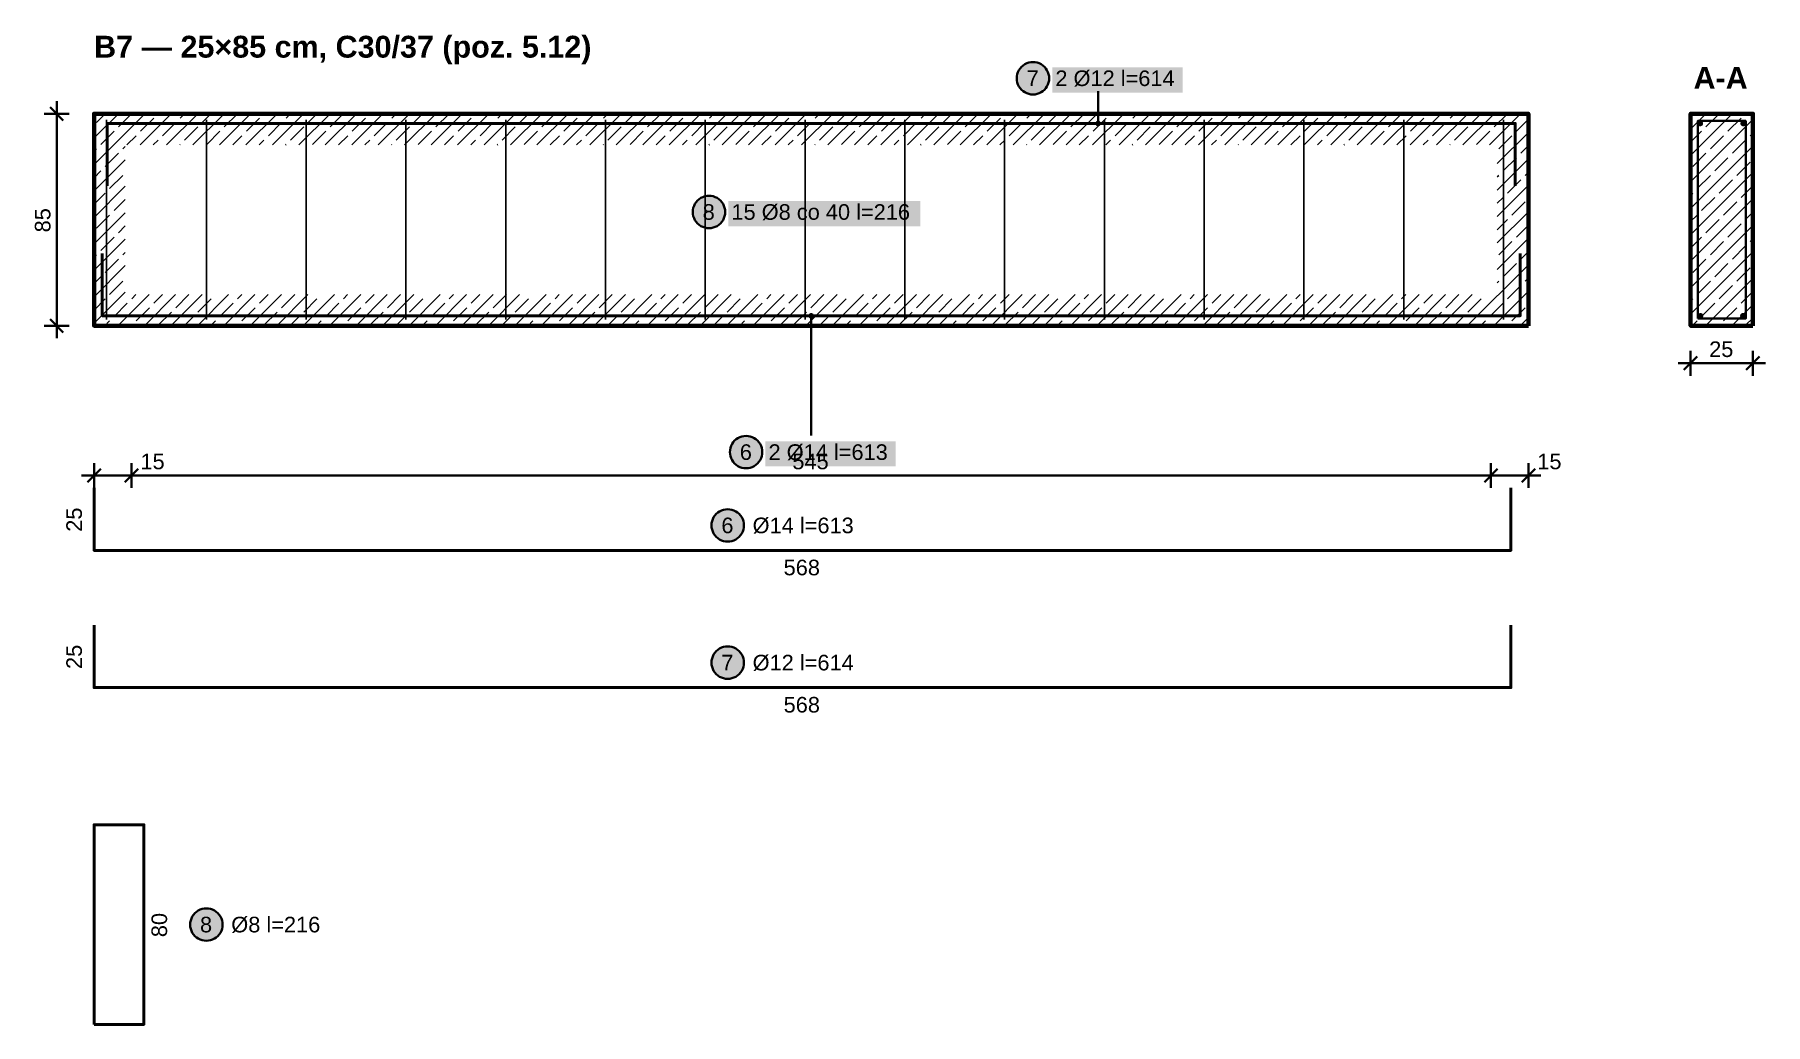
# Model space of a CAD drawing. Header units: metres. Extents: x 0.1 to 16.6, y -16.3 to -0.1.
# Drawn here: x 0.06 to 7, y -8.45 to -4.48 of the extents above; entities that cross this region are included whole.
import ezdxf

# ---------------------------------------------------------------- set-up
doc = ezdxf.new("R2010")
doc.units = ezdxf.units.M
for name, color, linetype, lineweight in [('A-KRESKOWANIE', 8, 'Continuous', 18), ('A-MASKA', 7, 'Continuous', 18), ('A-OPISY', 2, 'Continuous', 25), ('K-KONSTR', 7, 'Continuous', 50), ('K-WYMIARY', 1, 'Continuous', 25), ('K-ZBROJENIE', 1, 'Continuous', 100), ('K-ZBROJENIE-OPIS', 2, 'Continuous', 25)]:
    doc.layers.add(name, color=color, linetype=linetype, lineweight=lineweight)
doc.styles.add('PL_ARIAL', font='arial.ttf')
doc.styles.add('PL_ARIAL_B', font='arialbd.ttf')

msp = doc.modelspace()

# ---------------------------------------------------------------- hatches: boundary and pattern name
at = {"layer": 'A-MASKA', "true_color": 0xffffff}
for points in [[(4.1412, -4.7153), (4.6638, -4.7153), (4.6638, -4.614), (4.1412, -4.614)], [(2.8425, -5.2512), (3.6125, -5.2512), (3.6125, -5.15), (2.8425, -5.15)], [(2.9912, -6.2137), (3.5138, -6.2137), (3.5138, -6.1125), (2.9912, -6.1125)]]:
    msp.add_hatch(color=7, dxfattribs=at).paths.add_polyline_path(points)
at = {"layer": 'K-ZBROJENIE', "true_color": 0x000000}
for points in [[(6.7503, -4.839), (6.7502, -4.8401), (6.75, -4.8412), (6.7498, -4.8423), (6.7494, -4.8433), (6.7489, -4.8443), (6.7484, -4.8453), (6.7477, -4.8461), (6.747, -4.847), (6.7461, -4.8477), (6.7453, -4.8484), (6.7443, -4.8489), (6.7433, -4.8494), (6.7423, -4.8498), (6.7412, -4.85), (6.7401, -4.8502), (6.739, -4.8503), (6.7379, -4.8502), (6.7368, -4.85), (6.7357, -4.8498), (6.7347, -4.8494), (6.7337, -4.8489), (6.7327, -4.8484), (6.7319, -4.8477), (6.731, -4.847), (6.7303, -4.8461), (6.7296, -4.8453), (6.7291, -4.8443), (6.7286, -4.8433), (6.7282, -4.8423), (6.728, -4.8412), (6.7278, -4.8401), (6.7277, -4.839), (6.7278, -4.8379), (6.728, -4.8368), (6.7282, -4.8357), (6.7286, -4.8347), (6.7291, -4.8337), (6.7296, -4.8327), (6.7303, -4.8319), (6.731, -4.831), (6.7319, -4.8303), (6.7327, -4.8296), (6.7337, -4.8291), (6.7347, -4.8286), (6.7357, -4.8282), (6.7368, -4.828), (6.7379, -4.8278), (6.739, -4.8277), (6.7401, -4.8278), (6.7412, -4.828), (6.7423, -4.8282), (6.7433, -4.8286), (6.7443, -4.8291), (6.7453, -4.8296), (6.7461, -4.8303), (6.747, -4.831), (6.7477, -4.8319), (6.7484, -4.8327), (6.7489, -4.8337), (6.7494, -4.8347), (6.7498, -4.8357), (6.75, -4.8368), (6.7502, -4.8379)], [(6.9222, -4.839), (6.9222, -4.8401), (6.922, -4.8412), (6.9218, -4.8423), (6.9214, -4.8433), (6.9209, -4.8443), (6.9204, -4.8453), (6.9197, -4.8461), (6.919, -4.847), (6.9181, -4.8477), (6.9173, -4.8484), (6.9163, -4.8489), (6.9153, -4.8494), (6.9143, -4.8498), (6.9132, -4.85), (6.9121, -4.8502), (6.911, -4.8503), (6.9099, -4.8502), (6.9088, -4.85), (6.9077, -4.8498), (6.9067, -4.8494), (6.9057, -4.8489), (6.9047, -4.8484), (6.9039, -4.8477), (6.903, -4.847), (6.9023, -4.8461), (6.9016, -4.8453), (6.9011, -4.8443), (6.9006, -4.8433), (6.9002, -4.8423), (6.9, -4.8412), (6.8998, -4.8401), (6.8997, -4.839), (6.8998, -4.8379), (6.9, -4.8368), (6.9002, -4.8357), (6.9006, -4.8347), (6.9011, -4.8337), (6.9016, -4.8327), (6.9023, -4.8319), (6.903, -4.831), (6.9039, -4.8303), (6.9047, -4.8296), (6.9057, -4.8291), (6.9067, -4.8286), (6.9077, -4.8282), (6.9088, -4.828), (6.9099, -4.8278), (6.911, -4.8277), (6.9121, -4.8278), (6.9132, -4.828), (6.9143, -4.8282), (6.9153, -4.8286), (6.9163, -4.8291), (6.9173, -4.8296), (6.9181, -4.8303), (6.919, -4.831), (6.9197, -4.8319), (6.9204, -4.8327), (6.9209, -4.8337), (6.9214, -4.8347), (6.9218, -4.8357), (6.922, -4.8368), (6.9222, -4.8379)], [(6.7512, -5.61), (6.7512, -5.6111), (6.751, -5.6122), (6.7508, -5.6133), (6.7504, -5.6143), (6.7499, -5.6153), (6.7494, -5.6163), (6.7487, -5.6171), (6.748, -5.618), (6.7471, -5.6187), (6.7463, -5.6194), (6.7453, -5.6199), (6.7443, -5.6204), (6.7433, -5.6208), (6.7422, -5.621), (6.7411, -5.6212), (6.74, -5.6212), (6.7389, -5.6212), (6.7378, -5.621), (6.7367, -5.6208), (6.7357, -5.6204), (6.7347, -5.6199), (6.7337, -5.6194), (6.7329, -5.6187), (6.732, -5.618), (6.7313, -5.6171), (6.7306, -5.6163), (6.7301, -5.6153), (6.7296, -5.6143), (6.7292, -5.6133), (6.729, -5.6122), (6.7288, -5.6111), (6.7287, -5.61), (6.7288, -5.6089), (6.729, -5.6078), (6.7292, -5.6067), (6.7296, -5.6057), (6.7301, -5.6047), (6.7306, -5.6037), (6.7313, -5.6029), (6.732, -5.602), (6.7329, -5.6013), (6.7337, -5.6006), (6.7347, -5.6001), (6.7357, -5.5996), (6.7367, -5.5992), (6.7378, -5.599), (6.7389, -5.5988), (6.74, -5.5987), (6.7411, -5.5988), (6.7422, -5.599), (6.7433, -5.5992), (6.7443, -5.5996), (6.7453, -5.6001), (6.7463, -5.6006), (6.7471, -5.6013), (6.748, -5.602), (6.7487, -5.6029), (6.7494, -5.6037), (6.7499, -5.6047), (6.7504, -5.6057), (6.7508, -5.6067), (6.751, -5.6078), (6.7512, -5.6089)], [(6.9212, -5.61), (6.9212, -5.6111), (6.921, -5.6122), (6.9208, -5.6133), (6.9204, -5.6143), (6.9199, -5.6153), (6.9194, -5.6163), (6.9187, -5.6171), (6.918, -5.618), (6.9171, -5.6187), (6.9163, -5.6194), (6.9153, -5.6199), (6.9143, -5.6204), (6.9133, -5.6208), (6.9122, -5.621), (6.9111, -5.6212), (6.91, -5.6212), (6.9089, -5.6212), (6.9078, -5.621), (6.9067, -5.6208), (6.9057, -5.6204), (6.9047, -5.6199), (6.9037, -5.6194), (6.9029, -5.6187), (6.902, -5.618), (6.9013, -5.6171), (6.9006, -5.6163), (6.9001, -5.6153), (6.8996, -5.6143), (6.8992, -5.6133), (6.899, -5.6122), (6.8988, -5.6111), (6.8987, -5.61), (6.8988, -5.6089), (6.899, -5.6078), (6.8992, -5.6067), (6.8996, -5.6057), (6.9001, -5.6047), (6.9006, -5.6037), (6.9013, -5.6029), (6.902, -5.602), (6.9029, -5.6013), (6.9037, -5.6006), (6.9047, -5.6001), (6.9057, -5.5996), (6.9067, -5.5992), (6.9078, -5.599), (6.9089, -5.5988), (6.91, -5.5987), (6.9111, -5.5988), (6.9122, -5.599), (6.9133, -5.5992), (6.9143, -5.5996), (6.9153, -5.6001), (6.9163, -5.6006), (6.9171, -5.6013), (6.918, -5.602), (6.9187, -5.6029), (6.9194, -5.6037), (6.9199, -5.6047), (6.9204, -5.6057), (6.9208, -5.6067), (6.921, -5.6078), (6.9212, -5.6089)]]:
    msp.add_hatch(color=7, dxfattribs=at).paths.add_polyline_path(points)
at = {"layer": 'K-ZBROJENIE-OPIS', "true_color": 0xffffff}
for points in [[(4.1287, -4.6578), (4.1282, -4.6493), (4.1265, -4.6409), (4.1238, -4.6329), (4.12, -4.6253), (4.1153, -4.6182), (4.1097, -4.6118), (4.1033, -4.6062), (4.0962, -4.6015), (4.0886, -4.5977), (4.0806, -4.595), (4.0722, -4.5933), (4.0637, -4.5927), (4.0553, -4.5933), (4.0469, -4.595), (4.0389, -4.5977), (4.0312, -4.6015), (4.0242, -4.6062), (4.0178, -4.6118), (4.0122, -4.6182), (4.0075, -4.6253), (4.0037, -4.6329), (4.001, -4.6409), (3.9993, -4.6493), (3.9987, -4.6578), (3.9993, -4.6662), (4.001, -4.6746), (4.0037, -4.6826), (4.0075, -4.6902), (4.0122, -4.6973), (4.0178, -4.7037), (4.0242, -4.7093), (4.0312, -4.714), (4.0389, -4.7178), (4.0469, -4.7205), (4.0553, -4.7222), (4.0637, -4.7228), (4.0722, -4.7222), (4.0806, -4.7205), (4.0886, -4.7178), (4.0962, -4.714), (4.1033, -4.7093), (4.1097, -4.7037), (4.1153, -4.6973), (4.12, -4.6902), (4.1238, -4.6826), (4.1265, -4.6746), (4.1282, -4.6662)], [(2.83, -5.1937), (2.8295, -5.1853), (2.8278, -5.1769), (2.8251, -5.1689), (2.8213, -5.1612), (2.8166, -5.1542), (2.811, -5.1478), (2.8046, -5.1422), (2.7975, -5.1375), (2.7899, -5.1337), (2.7818, -5.131), (2.7735, -5.1293), (2.765, -5.1287), (2.7565, -5.1293), (2.7482, -5.131), (2.7401, -5.1337), (2.7325, -5.1375), (2.7255, -5.1422), (2.7191, -5.1478), (2.7135, -5.1542), (2.7087, -5.1612), (2.705, -5.1689), (2.7022, -5.1769), (2.7006, -5.1853), (2.7, -5.1937), (2.7006, -5.2022), (2.7022, -5.2106), (2.705, -5.2186), (2.7087, -5.2262), (2.7135, -5.2333), (2.7191, -5.2397), (2.7255, -5.2453), (2.7325, -5.25), (2.7401, -5.2538), (2.7482, -5.2565), (2.7565, -5.2582), (2.765, -5.2588), (2.7735, -5.2582), (2.7818, -5.2565), (2.7899, -5.2538), (2.7975, -5.25), (2.8046, -5.2453), (2.811, -5.2397), (2.8166, -5.2333), (2.8213, -5.2262), (2.8251, -5.2186), (2.8278, -5.2106), (2.8295, -5.2022)], [(2.9787, -6.1562), (2.9782, -6.1478), (2.9765, -6.1394), (2.9738, -6.1314), (2.97, -6.1237), (2.9653, -6.1167), (2.9597, -6.1103), (2.9533, -6.1047), (2.9462, -6.1), (2.9386, -6.0962), (2.9306, -6.0935), (2.9222, -6.0918), (2.9137, -6.0912), (2.9053, -6.0918), (2.8969, -6.0935), (2.8889, -6.0962), (2.8812, -6.1), (2.8742, -6.1047), (2.8678, -6.1103), (2.8622, -6.1167), (2.8575, -6.1237), (2.8537, -6.1314), (2.851, -6.1394), (2.8493, -6.1478), (2.8487, -6.1562), (2.8493, -6.1647), (2.851, -6.1731), (2.8537, -6.1811), (2.8575, -6.1887), (2.8622, -6.1958), (2.8678, -6.2022), (2.8742, -6.2078), (2.8812, -6.2125), (2.8889, -6.2163), (2.8969, -6.219), (2.9053, -6.2207), (2.9137, -6.2212), (2.9222, -6.2207), (2.9306, -6.219), (2.9386, -6.2163), (2.9462, -6.2125), (2.9533, -6.2078), (2.9597, -6.2022), (2.9653, -6.1958), (2.97, -6.1887), (2.9738, -6.1811), (2.9765, -6.1731), (2.9782, -6.1647)], [(2.905, -6.45), (2.9044, -6.4415), (2.9028, -6.4332), (2.9001, -6.4251), (2.8963, -6.4175), (2.8916, -6.4104), (2.886, -6.404), (2.8796, -6.3984), (2.8725, -6.3937), (2.8649, -6.3899), (2.8568, -6.3872), (2.8485, -6.3856), (2.84, -6.385), (2.8315, -6.3856), (2.8232, -6.3872), (2.8151, -6.3899), (2.8075, -6.3937), (2.8004, -6.3984), (2.794, -6.404), (2.7884, -6.4104), (2.7837, -6.4175), (2.7799, -6.4251), (2.7772, -6.4332), (2.7756, -6.4415), (2.775, -6.45), (2.7756, -6.4585), (2.7772, -6.4668), (2.7799, -6.4749), (2.7837, -6.4825), (2.7884, -6.4896), (2.794, -6.496), (2.8004, -6.5016), (2.8075, -6.5063), (2.8151, -6.5101), (2.8232, -6.5128), (2.8315, -6.5144), (2.84, -6.515), (2.8485, -6.5144), (2.8568, -6.5128), (2.8649, -6.5101), (2.8725, -6.5063), (2.8796, -6.5016), (2.886, -6.496), (2.8916, -6.4896), (2.8963, -6.4825), (2.9001, -6.4749), (2.9028, -6.4668), (2.9044, -6.4585)], [(2.905, -7), (2.9044, -6.9915), (2.9028, -6.9832), (2.9001, -6.9751), (2.8963, -6.9675), (2.8916, -6.9604), (2.886, -6.954), (2.8796, -6.9484), (2.8725, -6.9437), (2.8649, -6.9399), (2.8568, -6.9372), (2.8485, -6.9356), (2.84, -6.935), (2.8315, -6.9356), (2.8232, -6.9372), (2.8151, -6.9399), (2.8075, -6.9437), (2.8004, -6.9484), (2.794, -6.954), (2.7884, -6.9604), (2.7837, -6.9675), (2.7799, -6.9751), (2.7772, -6.9832), (2.7756, -6.9915), (2.775, -7), (2.7756, -7.0085), (2.7772, -7.0168), (2.7799, -7.0249), (2.7837, -7.0325), (2.7884, -7.0396), (2.794, -7.046), (2.8004, -7.0516), (2.8075, -7.0563), (2.8151, -7.0601), (2.8232, -7.0628), (2.8315, -7.0644), (2.84, -7.065), (2.8485, -7.0644), (2.8568, -7.0628), (2.8649, -7.0601), (2.8725, -7.0563), (2.8796, -7.0516), (2.886, -7.046), (2.8916, -7.0396), (2.8963, -7.0325), (2.9001, -7.0249), (2.9028, -7.0168), (2.9044, -7.0085)], [(0.815, -8.05), (0.8144, -8.0415), (0.8128, -8.0332), (0.8101, -8.0251), (0.8063, -8.0175), (0.8016, -8.0104), (0.796, -8.004), (0.7896, -7.9984), (0.7825, -7.9937), (0.7749, -7.9899), (0.7668, -7.9872), (0.7585, -7.9856), (0.75, -7.985), (0.7415, -7.9856), (0.7332, -7.9872), (0.7251, -7.9899), (0.7175, -7.9937), (0.7104, -7.9984), (0.704, -8.004), (0.6984, -8.0104), (0.6937, -8.0175), (0.6899, -8.0251), (0.6872, -8.0332), (0.6856, -8.0415), (0.685, -8.05), (0.6856, -8.0585), (0.6872, -8.0668), (0.6899, -8.0749), (0.6937, -8.0825), (0.6984, -8.0896), (0.704, -8.096), (0.7104, -8.1016), (0.7175, -8.1063), (0.7251, -8.1101), (0.7332, -8.1128), (0.7415, -8.1144), (0.75, -8.115), (0.7585, -8.1144), (0.7668, -8.1128), (0.7749, -8.1101), (0.7825, -8.1063), (0.7896, -8.1016), (0.796, -8.096), (0.8016, -8.0896), (0.8063, -8.0825), (0.8101, -8.0749), (0.8128, -8.0668), (0.8144, -8.0585)]]:
    msp.add_hatch(color=7, dxfattribs=at).paths.add_polyline_path(points)
at = {"layer": 'K-ZBROJENIE-OPIS', "true_color": 0x000000}
for points in [[(4.3362, -4.839), (4.3359, -4.8361), (4.3347, -4.8334), (4.333, -4.831), (4.3306, -4.8293), (4.3279, -4.8281), (4.325, -4.8277), (4.3221, -4.8281), (4.3194, -4.8293), (4.317, -4.831), (4.3153, -4.8334), (4.3141, -4.8361), (4.3137, -4.839), (4.3141, -4.8419), (4.3153, -4.8446), (4.317, -4.847), (4.3194, -4.8487), (4.3221, -4.8499), (4.325, -4.8503), (4.3279, -4.8499), (4.3306, -4.8487), (4.333, -4.847), (4.3347, -4.8446), (4.3359, -4.8419)], [(3.1862, -5.61), (3.1859, -5.6071), (3.1847, -5.6044), (3.183, -5.602), (3.1806, -5.6003), (3.1779, -5.5991), (3.175, -5.5987), (3.1721, -5.5991), (3.1694, -5.6003), (3.167, -5.602), (3.1653, -5.6044), (3.1641, -5.6071), (3.1637, -5.61), (3.1641, -5.6129), (3.1653, -5.6156), (3.167, -5.618), (3.1694, -5.6197), (3.1721, -5.6209), (3.175, -5.6212), (3.1779, -5.6209), (3.1806, -5.6197), (3.183, -5.618), (3.1847, -5.6156), (3.1859, -5.6129)]]:
    msp.add_hatch(color=7, dxfattribs=at).paths.add_polyline_path(points)

# ---------------------------------------------------------------- linework, layer by layer
at = {"layer": 'A-KRESKOWANIE', "lineweight": 25, "ltscale": 0.025}
for points in [[(0.3, -5.0033), (0.5033, -4.8)], [(0.3, -4.8972), (0.3972, -4.8)], [(0.3094, -4.8348), (0.3442, -4.8)], [(0.3977, -4.8525), (0.4503, -4.8)], [(0.4844, -4.925), (0.6094, -4.8)], [(0.4861, -4.8702), (0.5392, -4.8172)], [(0.5745, -4.8879), (0.6276, -4.8348)], [(0.5904, -4.925), (0.7154, -4.8)], [(0.6452, -4.8172), (0.6624, -4.8)], [(0.6629, -4.9056), (0.7159, -4.8525)], [(0.6965, -4.925), (0.8215, -4.8)], [(0.7336, -4.8348), (0.7685, -4.8)], [(0.8026, -4.925), (0.9276, -4.8)], [(0.822, -4.8525), (0.8745, -4.8)], [(0.9086, -4.925), (1.0336, -4.8)], [(0.9104, -4.8702), (0.9634, -4.8172)], [(0.9988, -4.8879), (1.0518, -4.8348)], [(1.0147, -4.925), (1.1397, -4.8)], [(1.0695, -4.8172), (1.0867, -4.8)], [(1.0872, -4.9056), (1.1402, -4.8525)], [(1.1208, -4.925), (1.2458, -4.8)], [(1.1579, -4.8348), (1.1927, -4.8)], [(1.2268, -4.925), (1.3518, -4.8)], [(1.2463, -4.8525), (1.2988, -4.8)], [(1.3329, -4.925), (1.4579, -4.8)], [(1.3347, -4.8702), (1.3877, -4.8172)], [(1.4231, -4.8879), (1.4761, -4.8348)], [(1.439, -4.925), (1.564, -4.8)], [(1.4938, -4.8172), (1.5109, -4.8)], [(1.5114, -4.9056), (1.5645, -4.8525)], [(1.545, -4.925), (1.67, -4.8)], [(1.5822, -4.8348), (1.617, -4.8)], [(1.6511, -4.925), (1.7761, -4.8)], [(1.6705, -4.8525), (1.7231, -4.8)], [(1.7572, -4.925), (1.8822, -4.8)], [(1.7589, -4.8702), (1.812, -4.8172)], [(1.8473, -4.8879), (1.9003, -4.8348)], [(1.8632, -4.925), (1.9882, -4.8)], [(1.918, -4.8172), (1.9352, -4.8)], [(1.9357, -4.9056), (1.9887, -4.8525)], [(1.9693, -4.925), (2.0943, -4.8)], [(2.0064, -4.8348), (2.0413, -4.8)], [(2.0754, -4.925), (2.2004, -4.8)], [(2.0948, -4.8525), (2.1473, -4.8)], [(2.1814, -4.925), (2.3064, -4.8)], [(2.1832, -4.8702), (2.2362, -4.8172)], [(2.2716, -4.8879), (2.3246, -4.8348)], [(2.2875, -4.925), (2.4125, -4.8)], [(2.3423, -4.8172), (2.3595, -4.8)], [(2.36, -4.9056), (2.413, -4.8525)], [(2.3936, -4.925), (2.5186, -4.8)], [(2.4307, -4.8348), (2.4655, -4.8)], [(2.4996, -4.925), (2.6246, -4.8)], [(2.5191, -4.8525), (2.5716, -4.8)], [(2.6057, -4.925), (2.7307, -4.8)], [(2.6075, -4.8702), (2.6605, -4.8172)], [(2.6958, -4.8879), (2.7489, -4.8348)], [(2.7118, -4.925), (2.8368, -4.8)], [(2.7666, -4.8172), (2.7837, -4.8)], [(2.7842, -4.9056), (2.8373, -4.8525)], [(2.8178, -4.925), (2.9428, -4.8)], [(2.8549, -4.8348), (2.8898, -4.8)], [(2.9239, -4.925), (3.0489, -4.8)], [(2.9433, -4.8525), (2.9959, -4.8)], [(3.03, -4.925), (3.155, -4.8)], [(3.0317, -4.8702), (3.0848, -4.8172)], [(3.1201, -4.8879), (3.1731, -4.8348)], [(3.136, -4.925), (3.261, -4.8)], [(3.1908, -4.8172), (3.208, -4.8)], [(3.2085, -4.9056), (3.2615, -4.8525)], [(3.2421, -4.925), (3.3671, -4.8)], [(3.2792, -4.8348), (3.3141, -4.8)], [(3.3481, -4.925), (3.4731, -4.8)], [(3.3676, -4.8525), (3.4201, -4.8)], [(3.4542, -4.925), (3.5792, -4.8)], [(3.456, -4.8702), (3.509, -4.8172)], [(3.5444, -4.8879), (3.5974, -4.8348)], [(3.5603, -4.925), (3.6853, -4.8)], [(3.6151, -4.8172), (3.6322, -4.8)], [(3.6328, -4.9056), (3.6858, -4.8525)], [(3.6663, -4.925), (3.7913, -4.8)], [(3.7035, -4.8348), (3.7383, -4.8)], [(3.7724, -4.925), (3.8974, -4.8)], [(3.7919, -4.8525), (3.8444, -4.8)], [(3.8785, -4.925), (4.0035, -4.8)], [(3.8802, -4.8702), (3.9333, -4.8172)], [(3.9686, -4.8879), (4.0217, -4.8348)], [(3.9845, -4.925), (4.1095, -4.8)], [(4.0393, -4.8172), (4.0565, -4.8)], [(4.057, -4.9056), (4.1101, -4.8525)], [(4.0906, -4.925), (4.2156, -4.8)], [(4.1277, -4.8348), (4.1626, -4.8)], [(4.1967, -4.925), (4.3217, -4.8)], [(4.2161, -4.8525), (4.2686, -4.8)], [(4.3027, -4.925), (4.4277, -4.8)], [(4.3045, -4.8702), (4.3575, -4.8172)], [(4.3929, -4.8879), (4.4459, -4.8348)], [(4.4088, -4.925), (4.5338, -4.8)], [(4.4636, -4.8172), (4.4808, -4.8)], [(4.4813, -4.9056), (4.5343, -4.8525)], [(4.5149, -4.925), (4.6399, -4.8)], [(4.552, -4.8348), (4.5868, -4.8)], [(4.6209, -4.925), (4.7459, -4.8)], [(4.6404, -4.8525), (4.6929, -4.8)], [(4.727, -4.925), (4.852, -4.8)], [(4.7288, -4.8702), (4.7818, -4.8172)], [(4.8172, -4.8879), (4.8702, -4.8348)], [(4.8331, -4.925), (4.9581, -4.8)], [(4.8879, -4.8172), (4.905, -4.8)], [(4.9056, -4.9056), (4.9586, -4.8525)], [(4.9391, -4.925), (5.0641, -4.8)], [(4.9763, -4.8348), (5.0111, -4.8)], [(5.0452, -4.925), (5.1702, -4.8)], [(5.0647, -4.8525), (5.1172, -4.8)], [(5.1513, -4.925), (5.2763, -4.8)], [(5.153, -4.8702), (5.2061, -4.8172)], [(5.2414, -4.8879), (5.2945, -4.8348)], [(5.2573, -4.925), (5.3823, -4.8)], [(5.3121, -4.8172), (5.3293, -4.8)], [(5.3298, -4.9056), (5.3829, -4.8525)], [(5.3634, -4.925), (5.4884, -4.8)], [(5.4005, -4.8348), (5.4354, -4.8)], [(5.4695, -4.925), (5.5945, -4.8)], [(5.4889, -4.8525), (5.5414, -4.8)], [(5.5755, -4.925), (5.7005, -4.8)], [(5.5773, -4.8702), (5.6303, -4.8172)], [(5.6657, -4.8879), (5.7187, -4.8348)], [(5.6816, -4.925), (5.8066, -4.8)], [(5.7364, -4.8172), (5.7536, -4.8)], [(5.7541, -4.9056), (5.8071, -4.8525)], [(5.7877, -4.925), (5.9127, -4.8)], [(5.8248, -4.8348), (5.8596, -4.8)], [(5.8937, -4.925), (6.0187, -4.8)], [(5.9132, -4.8525), (5.9657, -4.8)], [(6.0016, -4.8702), (6.05, -4.8218)], [(6.7, -4.9673), (6.8673, -4.8)], [(6.7, -4.8612), (6.7612, -4.8)], [(6.7, -4.8082), (6.7082, -4.8)], [(6.7, -5.0733), (6.95, -4.8233)], [(6.7617, -4.8525), (6.8142, -4.8)], [(6.8501, -4.8702), (6.9031, -4.8172)], [(0.327, -4.9232), (0.3801, -4.8702)], [(0.4313, -4.925), (0.4685, -4.8879)], [(0.5374, -4.925), (0.5568, -4.9056)], [(0.6435, -4.925), (0.6452, -4.9232)], [(0.7513, -4.9232), (0.8043, -4.8702)], [(0.8556, -4.925), (0.8927, -4.8879)], [(0.9617, -4.925), (0.9811, -4.9056)], [(1.0677, -4.925), (1.0695, -4.9232)], [(1.1756, -4.9232), (1.2286, -4.8702)], [(1.2799, -4.925), (1.317, -4.8879)], [(1.3859, -4.925), (1.4054, -4.9056)], [(1.492, -4.925), (1.4938, -4.9232)], [(1.5998, -4.9232), (1.6529, -4.8702)], [(1.7041, -4.925), (1.7413, -4.8879)], [(1.8102, -4.925), (1.8296, -4.9056)], [(1.9163, -4.925), (1.918, -4.9232)], [(2.0241, -4.9232), (2.0771, -4.8702)], [(2.1284, -4.925), (2.1655, -4.8879)], [(2.2345, -4.925), (2.2539, -4.9056)], [(2.3405, -4.925), (2.3423, -4.9232)], [(2.4484, -4.9232), (2.5014, -4.8702)], [(2.5527, -4.925), (2.5898, -4.8879)], [(2.6587, -4.925), (2.6782, -4.9056)], [(2.7648, -4.925), (2.7666, -4.9232)], [(2.8726, -4.9232), (2.9257, -4.8702)], [(2.9769, -4.925), (3.014, -4.8879)], [(3.083, -4.925), (3.1024, -4.9056)], [(3.1891, -4.925), (3.1908, -4.9232)], [(3.2969, -4.9232), (3.3499, -4.8702)], [(3.4012, -4.925), (3.4383, -4.8879)], [(3.5072, -4.925), (3.5267, -4.9056)], [(3.6133, -4.925), (3.6151, -4.9232)], [(3.7211, -4.9232), (3.7742, -4.8702)], [(3.8254, -4.925), (3.8626, -4.8879)], [(3.9315, -4.925), (3.951, -4.9056)], [(4.0376, -4.925), (4.0393, -4.9232)], [(4.1454, -4.9232), (4.1984, -4.8702)], [(4.2497, -4.925), (4.2868, -4.8879)], [(4.3558, -4.925), (4.3752, -4.9056)], [(4.4618, -4.925), (4.4636, -4.9232)], [(4.5697, -4.9232), (4.6227, -4.8702)], [(4.674, -4.925), (4.7111, -4.8879)], [(4.78, -4.925), (4.7995, -4.9056)], [(4.8861, -4.925), (4.8879, -4.9232)], [(4.9939, -4.9232), (5.047, -4.8702)], [(5.0982, -4.925), (5.1354, -4.8879)], [(5.2043, -4.925), (5.2238, -4.9056)], [(5.3104, -4.925), (5.3121, -4.9232)], [(5.4182, -4.9232), (5.4712, -4.8702)], [(5.5225, -4.925), (5.5596, -4.8879)], [(5.6286, -4.925), (5.648, -4.9056)], [(5.7346, -4.925), (5.7364, -4.9232)], [(5.8425, -4.9232), (5.8955, -4.8702)], [(5.925, -4.9998), (6.05, -4.8748)], [(5.9309, -4.9409), (5.9839, -4.8879)], [(6.7, -4.9142), (6.744, -4.8702)], [(6.7794, -4.9409), (6.8324, -4.8879)], [(6.8678, -4.9586), (6.9208, -4.9056)], [(6.9385, -4.8879), (6.95, -4.8764)], [(0.3, -4.9503), (0.3094, -4.9409)], [(0.3, -5.1094), (0.425, -4.9844)], [(0.3447, -5.0116), (0.3977, -4.9586)], [(0.4154, -4.9409), (0.425, -4.9313)], [(5.925, -5.1059), (6.05, -4.9809)], [(5.9485, -5.0293), (6.0016, -4.9763)], [(6.0192, -4.9586), (6.05, -4.9278)], [(6.7, -5.1794), (6.95, -4.9294)], [(6.7087, -5.0116), (6.7617, -4.9586)], [(6.7971, -5.0293), (6.8501, -4.9763)], [(6.8855, -5.047), (6.9385, -4.9939)], [(0.3, -5.0563), (0.327, -5.0293)], [(0.3624, -5.1), (0.4154, -5.047)], [(5.925, -5.0528), (5.9309, -5.047)], [(5.9662, -5.1177), (6.0192, -5.0647)], [(6.0369, -5.047), (6.05, -5.0339)], [(6.7, -5.2855), (6.95, -5.0355)], [(6.7264, -5.1), (6.7794, -5.047)], [(6.8147, -5.1177), (6.8678, -5.0647)], [(0.3, -5.2154), (0.425, -5.0904)], [(0.3, -5.1624), (0.3447, -5.1177)], [(5.925, -5.2119), (6.05, -5.0869)], [(6.7, -5.1264), (6.7087, -5.1177)], [(6.9031, -5.1354), (6.95, -5.0885)], [(0.3, -5.3215), (0.425, -5.1965)], [(0.3801, -5.1884), (0.425, -5.1435)], [(5.925, -5.1589), (5.9485, -5.1354)], [(5.925, -5.318), (6.05, -5.193)], [(5.9839, -5.2061), (6.0369, -5.153)], [(6.7, -5.3915), (6.95, -5.1415)], [(6.744, -5.1884), (6.7971, -5.1354)], [(6.8324, -5.2061), (6.8855, -5.153)], [(6.9208, -5.2238), (6.95, -5.1946)], [(0.3094, -5.2591), (0.3624, -5.2061)], [(0.3977, -5.2768), (0.425, -5.2495)], [(5.925, -5.265), (5.9662, -5.2238)], [(6.0016, -5.2945), (6.05, -5.246)], [(6.7, -5.2324), (6.7264, -5.2061)], [(6.7, -5.4976), (6.95, -5.2476)], [(6.7617, -5.2768), (6.8147, -5.2238)], [(6.8501, -5.2945), (6.9031, -5.2414)], [(0.3, -5.4276), (0.425, -5.3026)], [(0.327, -5.3475), (0.3801, -5.2945)], [(5.925, -5.4241), (6.05, -5.2991)], [(5.9309, -5.3652), (5.9839, -5.3121)], [(6.7, -5.3385), (6.744, -5.2945)], [(6.7794, -5.3652), (6.8324, -5.3121)], [(6.8678, -5.3829), (6.9208, -5.3298)], [(6.9385, -5.3121), (6.95, -5.3006)], [(0.3, -5.3745), (0.3094, -5.3652)], [(0.3, -5.5336), (0.425, -5.4086)], [(0.3447, -5.4359), (0.3977, -5.3829)], [(0.4154, -5.3652), (0.425, -5.3556)], [(5.8051, -5.65), (6.05, -5.4051)], [(5.9485, -5.4536), (6.0016, -5.4005)], [(6.0192, -5.3829), (6.05, -5.3521)], [(6.7, -5.6037), (6.95, -5.3537)], [(6.7087, -5.4359), (6.7617, -5.3829)], [(6.7971, -5.4536), (6.8501, -5.4005)], [(0.3, -5.4806), (0.327, -5.4536)], [(0.3624, -5.5243), (0.4154, -5.4712)], [(5.925, -5.4771), (5.9309, -5.4712)], [(6.0369, -5.4712), (6.05, -5.4582)], [(6.7264, -5.5243), (6.7794, -5.4712)], [(6.7597, -5.65), (6.95, -5.4597)], [(6.8855, -5.4712), (6.9385, -5.4182)], [(0.3, -5.6397), (0.425, -5.5147)], [(0.3, -5.5867), (0.3447, -5.5419)], [(0.3958, -5.65), (0.5208, -5.525)], [(0.4508, -5.5419), (0.4677, -5.525)], [(0.5018, -5.65), (0.6268, -5.525)], [(0.5392, -5.5596), (0.5738, -5.525)], [(0.6079, -5.65), (0.7329, -5.525)], [(0.6276, -5.5773), (0.6799, -5.525)], [(0.714, -5.65), (0.839, -5.525)], [(0.7159, -5.595), (0.769, -5.5419)], [(0.82, -5.65), (0.945, -5.525)], [(0.875, -5.5419), (0.892, -5.525)], [(0.9261, -5.65), (1.0511, -5.525)], [(0.9634, -5.5596), (0.9981, -5.525)], [(1.0322, -5.65), (1.1572, -5.525)], [(1.0518, -5.5773), (1.1041, -5.525)], [(1.1382, -5.65), (1.2632, -5.525)], [(1.1402, -5.595), (1.1932, -5.5419)], [(1.2443, -5.65), (1.3693, -5.525)], [(1.2993, -5.5419), (1.3163, -5.525)], [(1.3504, -5.65), (1.4754, -5.525)], [(1.3877, -5.5596), (1.4223, -5.525)], [(1.4564, -5.65), (1.5814, -5.525)], [(1.4761, -5.5773), (1.5284, -5.525)], [(1.5625, -5.65), (1.6875, -5.525)], [(1.5645, -5.595), (1.6175, -5.5419)], [(1.6686, -5.65), (1.7936, -5.525)], [(1.7236, -5.5419), (1.7405, -5.525)], [(1.7746, -5.65), (1.8996, -5.525)], [(1.812, -5.5596), (1.8466, -5.525)], [(1.8807, -5.65), (2.0057, -5.525)], [(1.9003, -5.5773), (1.9527, -5.525)], [(1.9868, -5.65), (2.1118, -5.525)], [(1.9887, -5.595), (2.0418, -5.5419)], [(2.0928, -5.65), (2.2178, -5.525)], [(2.1478, -5.5419), (2.1648, -5.525)], [(2.1989, -5.65), (2.3239, -5.525)], [(2.2362, -5.5596), (2.2709, -5.525)], [(2.305, -5.65), (2.43, -5.525)], [(2.3246, -5.5773), (2.3769, -5.525)], [(2.411, -5.65), (2.536, -5.525)], [(2.413, -5.595), (2.466, -5.5419)], [(2.5171, -5.65), (2.6421, -5.525)], [(2.5721, -5.5419), (2.5891, -5.525)], [(2.6231, -5.65), (2.7481, -5.525)], [(2.6605, -5.5596), (2.6951, -5.525)], [(2.7292, -5.65), (2.8542, -5.525)], [(2.7489, -5.5773), (2.8012, -5.525)], [(2.8353, -5.65), (2.9603, -5.525)], [(2.8373, -5.595), (2.8903, -5.5419)], [(2.9413, -5.65), (3.0663, -5.525)], [(2.9964, -5.5419), (3.0133, -5.525)], [(3.0474, -5.65), (3.1724, -5.525)], [(3.0848, -5.5596), (3.1194, -5.525)], [(3.1535, -5.65), (3.2785, -5.525)], [(3.1731, -5.5773), (3.2254, -5.525)], [(3.2595, -5.65), (3.3845, -5.525)], [(3.2615, -5.595), (3.3146, -5.5419)], [(3.3656, -5.65), (3.4906, -5.525)], [(3.4206, -5.5419), (3.4376, -5.525)], [(3.4717, -5.65), (3.5967, -5.525)], [(3.509, -5.5596), (3.5436, -5.525)], [(3.5777, -5.65), (3.7027, -5.525)], [(3.5974, -5.5773), (3.6497, -5.525)], [(3.6838, -5.65), (3.8088, -5.525)], [(3.6858, -5.595), (3.7388, -5.5419)], [(3.7899, -5.65), (3.9149, -5.525)], [(3.8449, -5.5419), (3.8618, -5.525)], [(3.8959, -5.65), (4.0209, -5.525)], [(3.9333, -5.5596), (3.9679, -5.525)], [(4.002, -5.65), (4.127, -5.525)], [(4.0217, -5.5773), (4.074, -5.525)], [(4.1081, -5.65), (4.2331, -5.525)], [(4.1101, -5.595), (4.1631, -5.5419)], [(4.2141, -5.65), (4.3391, -5.525)], [(4.2692, -5.5419), (4.2861, -5.525)], [(4.3202, -5.65), (4.4452, -5.525)], [(4.3575, -5.5596), (4.3922, -5.525)], [(4.4263, -5.65), (4.5513, -5.525)], [(4.4459, -5.5773), (4.4982, -5.525)], [(4.5323, -5.65), (4.6573, -5.525)], [(4.5343, -5.595), (4.5874, -5.5419)], [(4.6384, -5.65), (4.7634, -5.525)], [(4.6934, -5.5419), (4.7104, -5.525)], [(4.7445, -5.65), (4.8695, -5.525)], [(4.7818, -5.5596), (4.8164, -5.525)], [(4.8505, -5.65), (4.9755, -5.525)], [(4.8702, -5.5773), (4.9225, -5.525)], [(4.9566, -5.65), (5.0816, -5.525)], [(4.9586, -5.595), (5.0116, -5.5419)], [(5.0627, -5.65), (5.1877, -5.525)], [(5.1177, -5.5419), (5.1346, -5.525)], [(5.1687, -5.65), (5.2937, -5.525)], [(5.2061, -5.5596), (5.2407, -5.525)], [(5.2748, -5.65), (5.3998, -5.525)], [(5.2945, -5.5773), (5.3468, -5.525)], [(5.3809, -5.65), (5.5059, -5.525)], [(5.3829, -5.595), (5.4359, -5.5419)], [(5.4869, -5.65), (5.6119, -5.525)], [(5.5419, -5.5419), (5.5589, -5.525)], [(5.593, -5.65), (5.718, -5.525)], [(5.6303, -5.5596), (5.665, -5.525)], [(5.6991, -5.65), (5.8241, -5.525)], [(5.7187, -5.5773), (5.771, -5.525)], [(5.8071, -5.595), (5.8601, -5.5419)], [(5.9112, -5.65), (6.05, -5.5112)], [(5.9662, -5.5419), (6.0192, -5.4889)], [(6.7, -5.5506), (6.7087, -5.5419)], [(6.8147, -5.5419), (6.8678, -5.4889)], [(6.9031, -5.5596), (6.95, -5.5128)], [(0.3801, -5.6127), (0.4331, -5.5596)], [(0.4685, -5.6303), (0.5215, -5.5773)], [(0.5568, -5.648), (0.6099, -5.595)], [(0.6609, -5.65), (0.6983, -5.6127)], [(0.8043, -5.6127), (0.8574, -5.5596)], [(0.8927, -5.6303), (0.9458, -5.5773)], [(0.9811, -5.648), (1.0341, -5.595)], [(1.0852, -5.65), (1.1225, -5.6127)], [(1.2286, -5.6127), (1.2816, -5.5596)], [(1.317, -5.6303), (1.37, -5.5773)], [(1.4054, -5.648), (1.4584, -5.595)], [(1.5095, -5.65), (1.5468, -5.6127)], [(1.6529, -5.6127), (1.7059, -5.5596)], [(1.7413, -5.6303), (1.7943, -5.5773)], [(1.8296, -5.648), (1.8827, -5.595)], [(1.9337, -5.65), (1.9711, -5.6127)], [(2.0771, -5.6127), (2.1302, -5.5596)], [(2.1655, -5.6303), (2.2185, -5.5773)], [(2.2539, -5.648), (2.3069, -5.595)], [(2.358, -5.65), (2.3953, -5.6127)], [(2.5014, -5.6127), (2.5544, -5.5596)], [(2.5898, -5.6303), (2.6428, -5.5773)], [(2.6782, -5.648), (2.7312, -5.595)], [(2.7822, -5.65), (2.8196, -5.6127)], [(2.9257, -5.6127), (2.9787, -5.5596)], [(3.014, -5.6303), (3.0671, -5.5773)], [(3.1024, -5.648), (3.1555, -5.595)], [(3.2065, -5.65), (3.2439, -5.6127)], [(3.3499, -5.6127), (3.403, -5.5596)], [(3.4383, -5.6303), (3.4913, -5.5773)], [(3.5267, -5.648), (3.5797, -5.595)], [(3.6308, -5.65), (3.6681, -5.6127)], [(3.7742, -5.6127), (3.8272, -5.5596)], [(3.8626, -5.6303), (3.9156, -5.5773)], [(3.951, -5.648), (4.004, -5.595)], [(4.055, -5.65), (4.0924, -5.6127)], [(4.1984, -5.6127), (4.2515, -5.5596)], [(4.2868, -5.6303), (4.3399, -5.5773)], [(4.3752, -5.648), (4.4283, -5.595)], [(4.4793, -5.65), (4.5166, -5.6127)], [(4.6227, -5.6127), (4.6757, -5.5596)], [(4.7111, -5.6303), (4.7641, -5.5773)], [(4.7995, -5.648), (4.8525, -5.595)], [(4.9036, -5.65), (4.9409, -5.6127)], [(5.047, -5.6127), (5.1, -5.5596)], [(5.1354, -5.6303), (5.1884, -5.5773)], [(5.2238, -5.648), (5.2768, -5.595)], [(5.3278, -5.65), (5.3652, -5.6127)], [(5.4712, -5.6127), (5.5243, -5.5596)], [(5.5596, -5.6303), (5.6127, -5.5773)], [(5.648, -5.648), (5.701, -5.595)], [(5.7521, -5.65), (5.7894, -5.6127)], [(5.8955, -5.6127), (5.9485, -5.5596)], [(5.9839, -5.6303), (6.0369, -5.5773)], [(6.0173, -5.65), (6.05, -5.6173)], [(6.744, -5.6127), (6.7971, -5.5596)], [(6.8324, -5.6303), (6.8855, -5.5773)], [(6.8658, -5.65), (6.95, -5.5658)], [(6.9208, -5.648), (6.95, -5.6188)], [(0.3427, -5.65), (0.3624, -5.6303)], [(0.4488, -5.65), (0.4508, -5.648)], [(0.767, -5.65), (0.7867, -5.6303)], [(0.8731, -5.65), (0.875, -5.648)], [(1.1913, -5.65), (1.2109, -5.6303)], [(1.2973, -5.65), (1.2993, -5.648)], [(1.6155, -5.65), (1.6352, -5.6303)], [(1.7216, -5.65), (1.7236, -5.648)], [(2.0398, -5.65), (2.0594, -5.6303)], [(2.1459, -5.65), (2.1478, -5.648)], [(2.4641, -5.65), (2.4837, -5.6303)], [(2.5701, -5.65), (2.5721, -5.648)], [(2.8883, -5.65), (2.908, -5.6303)], [(2.9944, -5.65), (2.9964, -5.648)], [(3.3126, -5.65), (3.3322, -5.6303)], [(3.4186, -5.65), (3.4206, -5.648)], [(3.7368, -5.65), (3.7565, -5.6303)], [(3.8429, -5.65), (3.8449, -5.648)], [(4.1611, -5.65), (4.1808, -5.6303)], [(4.2672, -5.65), (4.2692, -5.648)], [(4.5854, -5.65), (4.605, -5.6303)], [(4.6914, -5.65), (4.6934, -5.648)], [(5.0096, -5.65), (5.0293, -5.6303)], [(5.1157, -5.65), (5.1177, -5.648)], [(5.4339, -5.65), (5.4536, -5.6303)], [(5.54, -5.65), (5.5419, -5.648)], [(5.8582, -5.65), (5.8778, -5.6303)], [(5.9642, -5.65), (5.9662, -5.648)], [(6.7067, -5.65), (6.7264, -5.6303)], [(6.8128, -5.65), (6.8147, -5.648)]]:
    msp.add_lwpolyline(points, dxfattribs=at)
at = {"layer": 'K-KONSTR', "lineweight": 70, "ltscale": 0.025}
for points in [[(6.05, -5.65), (6.05, -4.8), (0.3, -4.8), (0.3, -5.65)], [(6.95, -5.65), (6.95, -4.8), (6.7, -4.8), (6.7, -5.65)]]:
    msp.add_lwpolyline(points, close=True, dxfattribs=at)
at = {"layer": 'K-WYMIARY', "lineweight": 35, "ltscale": 0.025}
for points in [[(0.1765, -4.8265), (0.1235, -4.7735)], [(0.15, -5.7), (0.15, -4.75)], [(0.1, -4.8), (0.2, -4.8)], [(0.1, -5.65), (0.2, -5.65)], [(0.1765, -5.6765), (0.1235, -5.6235)], [(6.7, -5.85), (6.7, -5.75)], [(6.95, -5.85), (6.95, -5.75)], [(6.65, -5.8), (7, -5.8)], [(6.6735, -5.8265), (6.7265, -5.7735)], [(6.9235, -5.8265), (6.9765, -5.7735)], [(0.2735, -6.2765), (0.3265, -6.2235)], [(0.3, -6.3), (0.3, -6.2)], [(0.4235, -6.2765), (0.4765, -6.2235)], [(0.45, -6.3), (0.45, -6.2)], [(5.8735, -6.2765), (5.9265, -6.2235)], [(5.9, -6.3), (5.9, -6.2)], [(6.0235, -6.2765), (6.0765, -6.2235)], [(6.05, -6.3), (6.05, -6.2)], [(0.25, -6.25), (6.1, -6.25)]]:
    msp.add_lwpolyline(points, dxfattribs=at)
at = {"layer": 'K-ZBROJENIE', "lineweight": 25, "ltscale": 0.025}
for points in [[(0.35, -5.625), (0.35, -4.825)], [(0.75, -5.625), (0.75, -4.825)], [(1.15, -5.625), (1.15, -4.825)], [(1.55, -5.625), (1.55, -4.825)], [(1.95, -5.625), (1.95, -4.825)], [(2.35, -5.625), (2.35, -4.825)], [(2.75, -5.625), (2.75, -4.825)], [(3.15, -5.625), (3.15, -4.825)], [(3.55, -5.625), (3.55, -4.825)], [(3.95, -5.625), (3.95, -4.825)], [(4.35, -5.625), (4.35, -4.825)], [(4.75, -5.625), (4.75, -4.825)], [(5.15, -5.625), (5.15, -4.825)], [(5.55, -5.625), (5.55, -4.825)], [(5.95, -5.625), (5.95, -4.825)]]:
    msp.add_lwpolyline(points, dxfattribs=at)
at = {"layer": 'K-ZBROJENIE', "lineweight": 50, "ltscale": 0.025}
for points in [[(0.353, -5.089), (0.353, -4.839), (5.997, -4.839), (5.997, -5.089)], [(0.333, -5.36), (0.333, -5.61), (6.017, -5.61), (6.017, -5.36)], [(0.3, -6.3), (0.3, -6.55), (5.98, -6.55), (5.98, -6.3)], [(0.3, -6.85), (0.3, -7.1), (5.98, -7.1), (5.98, -6.85)]]:
    msp.add_lwpolyline(points, dxfattribs=at)
at = {"layer": 'K-ZBROJENIE', "lineweight": 35, "ltscale": 0.025}
msp.add_lwpolyline([(6.729, -5.621), (6.921, -5.621), (6.921, -4.829), (6.729, -4.829)], close=True, dxfattribs=at)
at = {"layer": 'K-ZBROJENIE', "lineweight": 50, "ltscale": 0.025}
msp.add_lwpolyline([(0.3, -8.45), (0.5, -8.45), (0.5, -7.65), (0.3, -7.65)], close=True, dxfattribs=at)
at = {"layer": 'K-ZBROJENIE-OPIS', "lineweight": 35, "ltscale": 0.025}
for points in [[(4.1287, -4.6578), (4.1282, -4.6493), (4.1265, -4.6409), (4.1238, -4.6329), (4.12, -4.6253), (4.1153, -4.6182), (4.1097, -4.6118), (4.1033, -4.6062), (4.0962, -4.6015), (4.0886, -4.5977), (4.0806, -4.595), (4.0722, -4.5933), (4.0637, -4.5927), (4.0553, -4.5933), (4.0469, -4.595), (4.0389, -4.5977), (4.0312, -4.6015), (4.0242, -4.6062), (4.0178, -4.6118), (4.0122, -4.6182), (4.0075, -4.6253), (4.0037, -4.6329), (4.001, -4.6409), (3.9993, -4.6493), (3.9987, -4.6578), (3.9993, -4.6662), (4.001, -4.6746), (4.0037, -4.6826), (4.0075, -4.6902), (4.0122, -4.6973), (4.0178, -4.7037), (4.0242, -4.7093), (4.0312, -4.714), (4.0389, -4.7178), (4.0469, -4.7205), (4.0553, -4.7222), (4.0637, -4.7228), (4.0722, -4.7222), (4.0806, -4.7205), (4.0886, -4.7178), (4.0962, -4.714), (4.1033, -4.7093), (4.1097, -4.7037), (4.1153, -4.6973), (4.12, -4.6902), (4.1238, -4.6826), (4.1265, -4.6746), (4.1282, -4.6662)], [(2.83, -5.1937), (2.8295, -5.1853), (2.8278, -5.1769), (2.8251, -5.1689), (2.8213, -5.1612), (2.8166, -5.1542), (2.811, -5.1478), (2.8046, -5.1422), (2.7975, -5.1375), (2.7899, -5.1337), (2.7818, -5.131), (2.7735, -5.1293), (2.765, -5.1287), (2.7565, -5.1293), (2.7482, -5.131), (2.7401, -5.1337), (2.7325, -5.1375), (2.7255, -5.1422), (2.7191, -5.1478), (2.7135, -5.1542), (2.7087, -5.1612), (2.705, -5.1689), (2.7022, -5.1769), (2.7006, -5.1853), (2.7, -5.1937), (2.7006, -5.2022), (2.7022, -5.2106), (2.705, -5.2186), (2.7087, -5.2262), (2.7135, -5.2333), (2.7191, -5.2397), (2.7255, -5.2453), (2.7325, -5.25), (2.7401, -5.2538), (2.7482, -5.2565), (2.7565, -5.2582), (2.765, -5.2588), (2.7735, -5.2582), (2.7818, -5.2565), (2.7899, -5.2538), (2.7975, -5.25), (2.8046, -5.2453), (2.811, -5.2397), (2.8166, -5.2333), (2.8213, -5.2262), (2.8251, -5.2186), (2.8278, -5.2106), (2.8295, -5.2022)], [(2.9787, -6.1562), (2.9782, -6.1478), (2.9765, -6.1394), (2.9738, -6.1314), (2.97, -6.1237), (2.9653, -6.1167), (2.9597, -6.1103), (2.9533, -6.1047), (2.9462, -6.1), (2.9386, -6.0962), (2.9306, -6.0935), (2.9222, -6.0918), (2.9137, -6.0912), (2.9053, -6.0918), (2.8969, -6.0935), (2.8889, -6.0962), (2.8812, -6.1), (2.8742, -6.1047), (2.8678, -6.1103), (2.8622, -6.1167), (2.8575, -6.1237), (2.8537, -6.1314), (2.851, -6.1394), (2.8493, -6.1478), (2.8487, -6.1562), (2.8493, -6.1647), (2.851, -6.1731), (2.8537, -6.1811), (2.8575, -6.1887), (2.8622, -6.1958), (2.8678, -6.2022), (2.8742, -6.2078), (2.8812, -6.2125), (2.8889, -6.2163), (2.8969, -6.219), (2.9053, -6.2207), (2.9137, -6.2212), (2.9222, -6.2207), (2.9306, -6.219), (2.9386, -6.2163), (2.9462, -6.2125), (2.9533, -6.2078), (2.9597, -6.2022), (2.9653, -6.1958), (2.97, -6.1887), (2.9738, -6.1811), (2.9765, -6.1731), (2.9782, -6.1647)], [(2.905, -6.45), (2.9044, -6.4415), (2.9028, -6.4332), (2.9001, -6.4251), (2.8963, -6.4175), (2.8916, -6.4104), (2.886, -6.404), (2.8796, -6.3984), (2.8725, -6.3937), (2.8649, -6.3899), (2.8568, -6.3872), (2.8485, -6.3856), (2.84, -6.385), (2.8315, -6.3856), (2.8232, -6.3872), (2.8151, -6.3899), (2.8075, -6.3937), (2.8004, -6.3984), (2.794, -6.404), (2.7884, -6.4104), (2.7837, -6.4175), (2.7799, -6.4251), (2.7772, -6.4332), (2.7756, -6.4415), (2.775, -6.45), (2.7756, -6.4585), (2.7772, -6.4668), (2.7799, -6.4749), (2.7837, -6.4825), (2.7884, -6.4896), (2.794, -6.496), (2.8004, -6.5016), (2.8075, -6.5063), (2.8151, -6.5101), (2.8232, -6.5128), (2.8315, -6.5144), (2.84, -6.515), (2.8485, -6.5144), (2.8568, -6.5128), (2.8649, -6.5101), (2.8725, -6.5063), (2.8796, -6.5016), (2.886, -6.496), (2.8916, -6.4896), (2.8963, -6.4825), (2.9001, -6.4749), (2.9028, -6.4668), (2.9044, -6.4585)], [(2.905, -7), (2.9044, -6.9915), (2.9028, -6.9832), (2.9001, -6.9751), (2.8963, -6.9675), (2.8916, -6.9604), (2.886, -6.954), (2.8796, -6.9484), (2.8725, -6.9437), (2.8649, -6.9399), (2.8568, -6.9372), (2.8485, -6.9356), (2.84, -6.935), (2.8315, -6.9356), (2.8232, -6.9372), (2.8151, -6.9399), (2.8075, -6.9437), (2.8004, -6.9484), (2.794, -6.954), (2.7884, -6.9604), (2.7837, -6.9675), (2.7799, -6.9751), (2.7772, -6.9832), (2.7756, -6.9915), (2.775, -7), (2.7756, -7.0085), (2.7772, -7.0168), (2.7799, -7.0249), (2.7837, -7.0325), (2.7884, -7.0396), (2.794, -7.046), (2.8004, -7.0516), (2.8075, -7.0563), (2.8151, -7.0601), (2.8232, -7.0628), (2.8315, -7.0644), (2.84, -7.065), (2.8485, -7.0644), (2.8568, -7.0628), (2.8649, -7.0601), (2.8725, -7.0563), (2.8796, -7.0516), (2.886, -7.046), (2.8916, -7.0396), (2.8963, -7.0325), (2.9001, -7.0249), (2.9028, -7.0168), (2.9044, -7.0085)], [(0.815, -8.05), (0.8144, -8.0415), (0.8128, -8.0332), (0.8101, -8.0251), (0.8063, -8.0175), (0.8016, -8.0104), (0.796, -8.004), (0.7896, -7.9984), (0.7825, -7.9937), (0.7749, -7.9899), (0.7668, -7.9872), (0.7585, -7.9856), (0.75, -7.985), (0.7415, -7.9856), (0.7332, -7.9872), (0.7251, -7.9899), (0.7175, -7.9937), (0.7104, -7.9984), (0.704, -8.004), (0.6984, -8.0104), (0.6937, -8.0175), (0.6899, -8.0251), (0.6872, -8.0332), (0.6856, -8.0415), (0.685, -8.05), (0.6856, -8.0585), (0.6872, -8.0668), (0.6899, -8.0749), (0.6937, -8.0825), (0.6984, -8.0896), (0.704, -8.096), (0.7104, -8.1016), (0.7175, -8.1063), (0.7251, -8.1101), (0.7332, -8.1128), (0.7415, -8.1144), (0.75, -8.115), (0.7585, -8.1144), (0.7668, -8.1128), (0.7749, -8.1101), (0.7825, -8.1063), (0.7896, -8.1016), (0.796, -8.096), (0.8016, -8.0896), (0.8063, -8.0825), (0.8101, -8.0749), (0.8128, -8.0668), (0.8144, -8.0585)]]:
    msp.add_lwpolyline(points, close=True, dxfattribs=at)
for points in [[(4.325, -4.839), (4.325, -4.709)], [(3.175, -5.61), (3.175, -6.09)]]:
    msp.add_lwpolyline(points, dxfattribs=at)

# ---------------------------------------------------------------- texts
at = {"layer": 'A-OPISY', "style": 'PL_ARIAL_B'}
for s, p in [('B7 — 25×85 cm, C30/37 (poz. 5.12)', (0.3, -4.575)), ('A-A', (6.712, -4.7))]:
    msp.add_text(s, height=0.0875, dxfattribs=at).set_placement(p)
at = {"layer": 'K-WYMIARY', "style": 'PL_ARIAL'}
msp.add_text('85', height=0.0625, rotation=90, dxfattribs=at).set_placement((0.125, -5.2755))
for s, p in [('25', (6.7745, -5.775)), ('15', (0.4858, -6.225)), ('545', (3.0992, -6.225)), ('15', (6.0857, -6.225))]:
    msp.add_text(s, height=0.0625, dxfattribs=at).set_placement(p)
at = {"layer": 'K-ZBROJENIE-OPIS', "style": 'PL_ARIAL'}
for s, p in [('7', (4.0385, -4.689)), ('2 Ø12 l=614', (4.1537, -4.689)), ('8', (2.7398, -5.225)), ('15 Ø8 co 40 l=216', (2.855, -5.225)), ('6', (2.8885, -6.1875)), ('2 Ø14 l=613', (3.0037, -6.1875)), ('6', (2.8147, -6.4813)), ('Ø14 l=613', (2.94, -6.4813)), ('568', (3.0642, -6.65)), ('7', (2.8147, -7.0312)), ('Ø12 l=614', (2.94, -7.0312)), ('568', (3.0642, -7.2)), ('8', (0.7247, -8.0812)), ('Ø8 l=216', (0.85, -8.0812))]:
    msp.add_text(s, height=0.0625, dxfattribs=at).set_placement(p)
for s, p in [('25', (0.2511, -6.4755)), ('25', (0.2511, -7.0255)), ('80', (0.5925, -8.1005))]:
    msp.add_text(s, height=0.0625, rotation=90, dxfattribs=at).set_placement(p)

doc.saveas('drawing.dxf')
